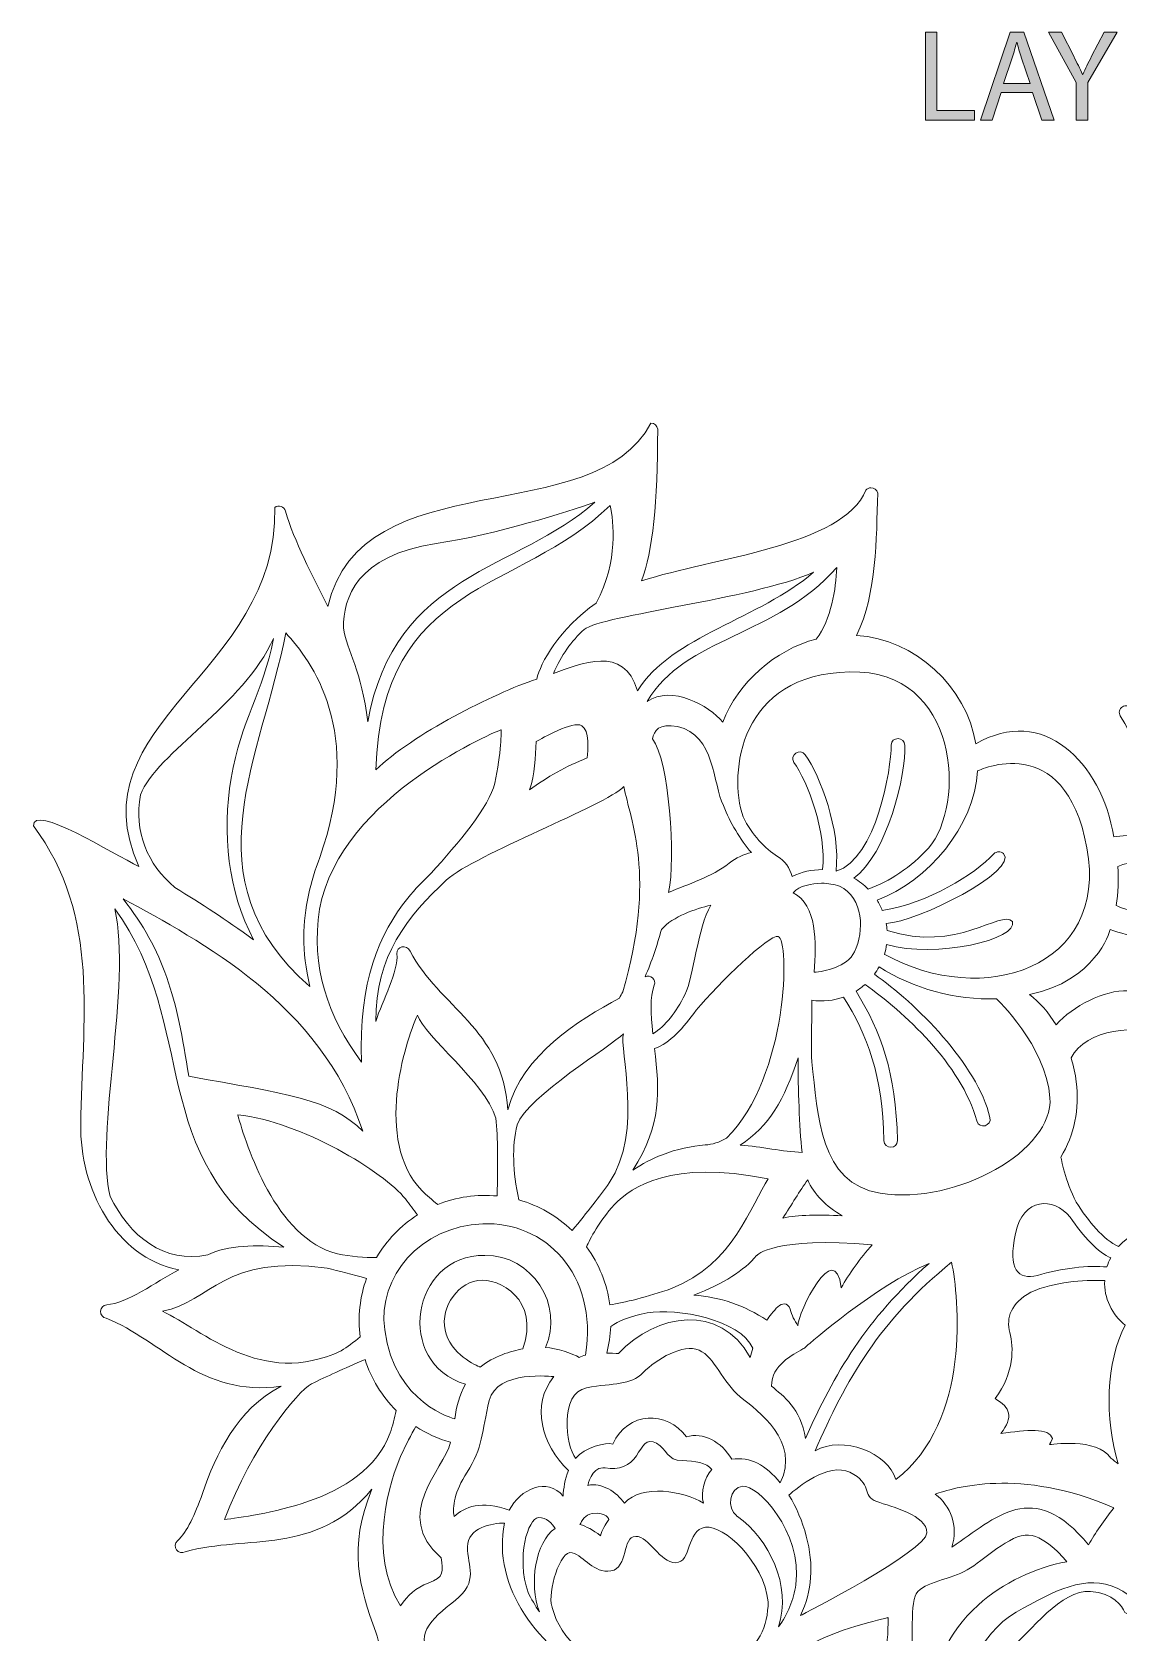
# Model space of a CAD drawing. Header units: inches. Extents: x -7.8 to 80.5, y -132.7 to -44.9.
# Drawn here: x 22.8 to 36.65, y -65.29 to -44.88 of the extents above; entities that cross this region are included whole.
import ezdxf

# ---------------------------------------------------------------- set-up
doc = ezdxf.new("R2010")
doc.units = ezdxf.units.IN
doc.header["$MEASUREMENT"] = 0
doc.layers.add('FloralHeart', color=7, linetype='Continuous')

# ---------------------------------------------------------------- blocks, each defined once
blk = doc.blocks.new('block 2')
at = {"layer": 'FloralHeart'}
h = blk.add_hatch(color=7, dxfattribs=at)
h.dxf.hatch_style = 2
h.paths.add_polyline_path([(34.341, -44.877), (34.196, -44.877), (34.196, -46), (34.821, -46), (34.821, -45.878), (34.341, -45.878)])
h = blk.add_hatch(color=7, dxfattribs=at)
h.dxf.hatch_style = 2
h.paths.add_polyline_path([(35.164, -45.647), (35.563, -45.647), (35.683, -46), (35.838, -46), (35.454, -44.877), (35.279, -44.877), (34.898, -46), (35.048, -46)])
edge = h.paths.add_edge_path()
edge.add_spline(control_points=[(35.304, -45.208), (35.326, -45.14), (35.344, -45.072), (35.361, -45.005), (35.361, -45.005), (35.364, -45.005), (35.364, -45.005), (35.381, -45.07), (35.398, -45.137), (35.423, -45.21), (35.423, -45.21), (35.533, -45.533), (35.533, -45.533), (35.533, -45.533), (35.194, -45.533), (35.194, -45.533), (35.194, -45.533), (35.304, -45.208), (35.304, -45.208)], knot_values=[0, 0, 0, 0, 1, 1, 1, 2, 2, 2, 3, 3, 3, 4, 4, 4, 5, 5, 5, 6, 6, 6, 6], degree=3, periodic=1)
h = blk.add_hatch(color=7, dxfattribs=at)
h.dxf.hatch_style = 2
edge = h.paths.add_edge_path()
edge.add_spline(control_points=[(36.318, -45.187), (36.274, -45.272), (36.236, -45.345), (36.204, -45.418), (36.204, -45.418), (36.201, -45.418), (36.201, -45.418), (36.166, -45.34), (36.133, -45.272), (36.089, -45.187), (36.089, -45.187), (35.931, -44.877), (35.931, -44.877), (35.931, -44.877), (35.766, -44.877), (35.766, -44.877), (35.766, -44.877), (36.121, -45.523), (36.121, -45.523), (36.121, -45.523), (36.121, -46), (36.121, -46), (36.121, -46), (36.268, -46), (36.268, -46), (36.268, -46), (36.268, -45.522), (36.268, -45.522), (36.268, -45.522), (36.644, -44.877), (36.644, -44.877), (36.644, -44.877), (36.479, -44.877), (36.479, -44.877), (36.479, -44.877), (36.318, -45.187), (36.318, -45.187)], knot_values=[0, 0, 0, 0, 1, 1, 1, 2, 2, 2, 3, 3, 3, 4, 4, 4, 5, 5, 5, 6, 6, 6, 7, 7, 7, 8, 8, 8, 9, 9, 9, 10, 10, 10, 11, 11, 11, 12, 12, 12, 12], degree=3, periodic=1)
at = {"layer": 'FloralHeart', "lineweight": 0}
for points in [[(34.341, -44.877), (34.196, -44.877), (34.196, -46), (34.821, -46), (34.821, -45.878), (34.341, -45.878), (34.341, -44.877)], [(35.164, -45.647), (35.563, -45.647), (35.683, -46), (35.838, -46), (35.454, -44.877), (35.279, -44.877), (34.898, -46), (35.048, -46), (35.164, -45.647)]]:
    blk.add_lwpolyline(points, dxfattribs=at)
for points, knots in [([(36.318, -45.187), (36.274, -45.272), (36.236, -45.345), (36.204, -45.418), (36.204, -45.418), (36.201, -45.418), (36.201, -45.418), (36.166, -45.34), (36.133, -45.272), (36.089, -45.187), (36.089, -45.187), (35.931, -44.877), (35.931, -44.877), (35.931, -44.877), (35.766, -44.877), (35.766, -44.877), (35.766, -44.877), (36.121, -45.523), (36.121, -45.523), (36.121, -45.523), (36.121, -46), (36.121, -46), (36.121, -46), (36.268, -46), (36.268, -46), (36.268, -46), (36.268, -45.522), (36.268, -45.522), (36.268, -45.522), (36.644, -44.877), (36.644, -44.877), (36.644, -44.877), (36.479, -44.877), (36.479, -44.877), (36.479, -44.877), (36.318, -45.187), (36.318, -45.187)], [0, 0, 0, 0, 1, 1, 1, 2, 2, 2, 3, 3, 3, 4, 4, 4, 5, 5, 5, 6, 6, 6, 7, 7, 7, 8, 8, 8, 9, 9, 9, 10, 10, 10, 11, 11, 11, 12, 12, 12, 12]), ([(35.304, -45.208), (35.326, -45.14), (35.344, -45.072), (35.361, -45.005), (35.361, -45.005), (35.364, -45.005), (35.364, -45.005), (35.381, -45.07), (35.398, -45.137), (35.423, -45.21), (35.423, -45.21), (35.533, -45.533), (35.533, -45.533), (35.533, -45.533), (35.194, -45.533), (35.194, -45.533), (35.194, -45.533), (35.304, -45.208), (35.304, -45.208)], [0, 0, 0, 0, 1, 1, 1, 2, 2, 2, 3, 3, 3, 4, 4, 4, 5, 5, 5, 6, 6, 6, 6])]:
    blk.add_open_spline(points, degree=3, knots=knots, dxfattribs=at)

msp = doc.modelspace()

# ---------------------------------------------------------------- linework, layer by layer
at = {"layer": 'FloralHeart', "lineweight": 0}
for points, knots in [([(49.813, -57.424), (49.806, -56.348), (49.474, -54.811), (49.02, -53.853), (48.992, -53.788), (48.892, -53.788), (48.864, -53.853), (48.824, -53.943), (48.921, -54.329), (48.915, -54.406), (48.697, -53.427), (47.883, -52.689), (47.022, -52.151), (46.573, -51.876), (46.352, -51.549), (46.325, -51.171), (46.322, -51.067), (46.159, -51.064), (46.152, -51.169), (46.158, -51.369), (46.194, -51.622), (46.237, -51.903), (45.302, -50.537), (43.507, -50.999), (42.138, -50.674), (41.686, -50.527), (41.896, -50.136), (42.035, -49.998), (42.078, -49.955), (42.058, -49.874), (42, -49.857), (41.815, -49.822), (40.782, -50.686), (40.668, -51.089), (40.558, -51.305), (40.576, -51.515), (40.575, -51.714), (40.486, -51.98), (40.374, -52.299), (40.303, -52.713), (40.062, -52.55), (39.499, -52.136), (39.325, -51.708), (39.309, -51.67), (39.269, -51.648), (39.228, -51.656), (39.046, -51.704), (39.245, -52.999), (39.253, -53.196), (37.444, -52.614), (37.678, -51.769), (38.146, -54.026), (37.776, -53.906), (37.014, -53.751), (36.828, -53.509), (36.8, -53.472), (36.749, -53.462), (36.71, -53.487), (36.671, -53.513), (36.659, -53.564), (36.683, -53.604), (36.996, -54.121), (37.111, -54.644), (37.377, -55.101), (37.218, -55.093), (36.769, -55.127), (36.601, -55.147), (36.439, -54.186), (35.698, -53.458), (34.838, -53.961), (34.724, -53.231), (34.061, -52.62), (33.318, -52.577), (33.581, -52.021), (33.568, -51.358), (33.588, -50.76), (33.58, -50.718), (33.54, -50.692), (33.501, -50.692), (33.477, -50.692), (33.453, -50.702), (33.437, -50.723), (33.149, -51.435), (31.47, -51.588), (30.574, -51.88), (30.717, -51.503), (30.782, -50.886), (30.78, -49.945), (30.775, -49.902), (30.739, -49.868), (30.694, -49.868), (29.968, -51.254), (26.999, -50.339), (26.57, -52.207), (26.372, -51.805), (26.142, -51.377), (26.03, -50.989), (26.014, -50.932), (25.94, -50.908), (25.894, -50.944), (25.94, -53.065), (23.33, -53.685), (24.159, -55.524), (23.837, -55.369), (22.795, -54.713), (22.814, -55.006), (23.679, -56.162), (23.434, -57.505), (23.417, -58.815), (23.404, -59.624), (23.853, -60.51), (24.669, -60.671), (24.373, -60.828), (24.007, -61.101), (23.749, -61.117), (23.705, -61.12), (23.671, -61.156), (23.669, -61.2), (23.668, -61.244), (23.699, -61.283), (23.743, -61.289), (24.452, -61.57), (24.948, -62.302), (25.974, -62.156), (25.409, -62.453), (25.14, -63.024), (24.972, -63.524), (24.864, -63.804), (24.786, -64.006), (24.65, -64.13), (24.617, -64.16), (24.612, -64.21), (24.639, -64.245), (24.665, -64.281), (24.714, -64.291), (24.752, -64.269), (25.54, -64.048), (26.418, -64.326), (27.133, -63.472), (26.822, -64.223), (26.976, -64.713), (27.181, -65.295), (27.275, -65.58), (27.343, -65.786), (27.317, -65.968), (27.3, -66.067), (27.45, -66.107), (27.484, -66.011), (27.5, -65.969), (27.527, -65.923), (27.568, -65.872), (28.092, -66.182), (27.944, -66.607), (28.453, -66.847), (28.785, -66.983), (29.097, -67.114), (29.415, -66.95), (29.418, -67.081), (29.459, -67.217), (29.532, -67.303), (29.241, -67.241), (29.063, -67.152), (28.93, -67.053), (28.844, -66.981), (28.732, -67.118), (28.821, -67.188), (28.89, -67.244), (28.965, -67.302), (29.034, -67.351), (29.25, -67.655), (30.005, -69.545), (32.115, -68.771), (32.197, -69.782), (32.935, -70.734), (34.017, -70.764), (33.531, -71.104), (33.526, -71.616), (33.737, -72.298), (33.783, -72.371), (33.865, -72.329), (33.882, -72.297), (34.017, -72.035), (34.604, -71.992), (34.844, -71.773), (34.812, -72.976), (35.017, -73.92), (36.37, -75.143), (36.431, -75.168), (36.512, -75.111), (36.488, -75.05), (36.138, -74.178), (37.558, -72.949), (37.199, -71.806), (37.44, -71.997), (37.996, -72.049), (38.116, -72.3), (38.13, -72.32), (38.153, -72.334), (38.177, -72.336), (38.208, -72.34), (38.241, -72.326), (38.259, -72.3), (38.452, -71.741), (38.427, -71.265), (38.209, -70.975), (38.668, -70.681), (39.11, -70.193), (39.608, -70.003), (40.11, -69.815), (40.643, -69.382), (40.729, -68.863), (41.858, -69.155), (42.85, -68.624), (43.338, -67.624), (43.517, -67.696), (43.7, -67.787), (43.719, -67.885), (43.726, -67.925), (43.763, -67.956), (43.804, -67.956), (44.464, -67.489), (44.739, -66.394), (44.118, -65.898), (44.237, -65.87), (45.479, -65.54), (45.396, -66.446), (45.387, -66.549), (45.497, -66.602), (45.554, -66.516), (45.757, -66.21), (45.635, -65.639), (45.379, -65.228), (46.508, -64.972), (47.266, -63.745), (47.732, -62.635), (48.197, -62.22), (48.297, -61.607), (48.037, -61.113), (49.387, -60.393), (49.839, -58.983), (49.813, -57.424)], [0, 0, 0, 0, 1, 1, 1, 2, 2, 2, 3, 3, 3, 4, 4, 4, 5, 5, 5, 6, 6, 6, 7, 7, 7, 8, 8, 8, 9, 9, 9, 10, 10, 10, 11, 11, 11, 12, 12, 12, 13, 13, 13, 14, 14, 14, 15, 15, 15, 16, 16, 16, 17, 17, 17, 18, 18, 18, 19, 19, 19, 20, 20, 20, 21, 21, 21, 22, 22, 22, 23, 23, 23, 24, 24, 24, 25, 25, 25, 26, 26, 26, 27, 27, 27, 28, 28, 28, 29, 29, 29, 30, 30, 30, 31, 31, 31, 32, 32, 32, 33, 33, 33, 34, 34, 34, 35, 35, 35, 36, 36, 36, 37, 37, 37, 38, 38, 38, 39, 39, 39, 40, 40, 40, 41, 41, 41, 42, 42, 42, 43, 43, 43, 44, 44, 44, 45, 45, 45, 46, 46, 46, 47, 47, 47, 48, 48, 48, 49, 49, 49, 50, 50, 50, 51, 51, 51, 52, 52, 52, 53, 53, 53, 54, 54, 54, 55, 55, 55, 56, 56, 56, 57, 57, 57, 58, 58, 58, 59, 59, 59, 60, 60, 60, 61, 61, 61, 62, 62, 62, 63, 63, 63, 64, 64, 64, 65, 65, 65, 66, 66, 66, 67, 67, 67, 68, 68, 68, 69, 69, 69, 70, 70, 70, 71, 71, 71, 72, 72, 72, 73, 73, 73, 74, 74, 74, 75, 75, 75, 76, 76, 76, 77, 77, 77, 78, 78, 78, 79, 79, 79, 80, 80, 80, 80]), ([(27.953, -51.404), (28.745, -51.284), (29.619, -51), (29.977, -50.877), (28.999, -51.75), (27.423, -51.769), (27.079, -53.677), (27.005, -53.025), (26.814, -52.78), (26.77, -52.479), (26.77, -52.104), (26.927, -51.559), (27.953, -51.404)], [0, 0, 0, 0, 1, 1, 1, 2, 2, 2, 3, 3, 3, 4, 4, 4, 4]), ([(29.996, -52.164), (29.526, -52.488), (29.281, -52.931), (29.236, -53.133), (28.682, -53.318), (27.651, -53.837), (27.184, -54.293), (27.261, -51.859), (29.001, -52.058), (30.172, -50.919), (30.218, -51.124), (30.281, -51.618), (29.996, -52.164)], [0, 0, 0, 0, 1, 1, 1, 2, 2, 2, 3, 3, 3, 4, 4, 4, 4]), ([(32.768, -51.771), (32.085, -52.364), (30.958, -52.582), (30.521, -53.283), (30.355, -52.687), (29.796, -52.941), (29.45, -53.061), (29.549, -52.831), (29.681, -52.648), (29.84, -52.5), (30.087, -52.313), (31.965, -52.12), (32.768, -51.771)], [0, 0, 0, 0, 1, 1, 1, 2, 2, 2, 3, 3, 3, 4, 4, 4, 4]), ([(33.065, -51.71), (33.053, -51.985), (32.999, -52.369), (32.804, -52.622), (32.278, -52.76), (31.804, -53.179), (31.612, -53.681), (31.432, -53.474), (30.964, -53.204), (30.644, -53.42), (31.133, -52.59), (32.287, -52.597), (33.065, -51.71)], [0, 0, 0, 0, 1, 1, 1, 2, 2, 2, 3, 3, 3, 4, 4, 4, 4]), ([(24.18, -54.612), (24.384, -54.071), (25.5, -53.465), (25.876, -52.615), (25.749, -53.31), (25.461, -53.652), (25.337, -54.398), (25.22, -55.099), (25.295, -55.84), (25.624, -56.46), (25.251, -56.189), (24.974, -56.011), (24.616, -55.792), (24.267, -55.496), (24.094, -55.079), (24.18, -54.612)], [0, 0, 0, 0, 1, 1, 1, 2, 2, 2, 3, 3, 3, 4, 4, 4, 5, 5, 5, 5]), ([(26.033, -52.545), (26.363, -52.898), (27.04, -53.801), (26.467, -55.411), (26.354, -55.717), (26.264, -56.043), (26.264, -56.427), (26.264, -56.62), (26.287, -56.827), (26.341, -57.055), (24.765, -55.688), (25.735, -54.118), (26.033, -52.545)], [0, 0, 0, 0, 1, 1, 1, 2, 2, 2, 3, 3, 3, 4, 4, 4, 4]), ([(34.236, -55.289), (34.015, -55.531), (33.738, -55.717), (33.465, -55.812), (33.411, -55.758), (33.35, -55.711), (33.284, -55.673), (33.704, -55.375), (33.957, -54.333), (33.933, -53.979), (33.936, -53.867), (33.759, -53.864), (33.759, -53.977), (33.762, -54.27), (33.575, -55.426), (33.056, -55.585), (33.117, -55.054), (32.853, -54.371), (32.663, -54.099), (32.601, -54.005), (32.455, -54.104), (32.519, -54.196), (32.69, -54.44), (32.938, -55.082), (32.884, -55.565), (32.748, -55.563), (32.615, -55.594), (32.496, -55.654), (32.467, -55.542), (32.403, -55.452), (32.308, -55.396), (32.147, -55.302), (31.987, -55.117), (31.869, -54.892), (31.681, -54.322), (31.822, -53.073), (33.23, -53.041), (34.635, -53.009), (34.714, -54.741), (34.236, -55.289)], [0, 0, 0, 0, 1, 1, 1, 2, 2, 2, 3, 3, 3, 4, 4, 4, 5, 5, 5, 6, 6, 6, 7, 7, 7, 8, 8, 8, 9, 9, 9, 10, 10, 10, 11, 11, 11, 12, 12, 12, 13, 13, 13, 13]), ([(29.144, -54.548), (29.22, -54.347), (29.214, -54.129), (29.228, -53.931), (29.303, -53.888), (29.7, -53.663), (29.811, -53.728), (29.911, -53.787), (29.891, -54.046), (29.881, -54.139), (29.617, -54.24), (29.365, -54.386), (29.144, -54.548)], [0, 0, 0, 0, 1, 1, 1, 2, 2, 2, 3, 3, 3, 4, 4, 4, 4]), ([(30.715, -53.897), (30.729, -53.796), (30.795, -53.689), (31.032, -53.74), (31.517, -53.844), (31.479, -54.474), (31.62, -54.747), (31.662, -54.858), (31.715, -54.966), (31.776, -55.067), (31.836, -55.168), (31.904, -55.263), (31.976, -55.346), (31.88, -55.366), (31.782, -55.412), (31.691, -55.484), (31.468, -55.656), (31.168, -55.749), (30.92, -55.855), (31.012, -55.422), (30.925, -54.161), (30.715, -53.897)], [0, 0, 0, 0, 1, 1, 1, 2, 2, 2, 3, 3, 3, 4, 4, 4, 5, 5, 5, 6, 6, 6, 7, 7, 7, 7]), ([(27.002, -58.022), (26.561, -57.428), (26.356, -56.803), (26.464, -56.07), (26.737, -54.597), (28.783, -53.779), (28.783, -53.779), (28.783, -53.779), (28.787, -54.079), (28.7, -54.463), (28.634, -54.753), (28.231, -55.236), (27.889, -55.611), (27.786, -55.707), (27.686, -55.812), (27.591, -55.929), (27.591, -55.929), (27.591, -55.929), (27.591, -55.929), (27.231, -56.374), (26.958, -56.998), (27.002, -58.022)], [0, 0, 0, 0, 1, 1, 1, 2, 2, 2, 3, 3, 3, 4, 4, 4, 5, 5, 5, 6, 6, 6, 7, 7, 7, 7]), ([(34.86, -54.305), (34.86, -54.305), (34.86, -54.306), (34.86, -54.306), (34.86, -54.306), (35.974, -53.757), (36.257, -55.288), (36.539, -56.819), (34.932, -57.34), (33.678, -56.648), (33.677, -56.647), (33.675, -56.646), (33.673, -56.645), (33.686, -56.604), (33.695, -56.562), (33.701, -56.519), (34.32, -56.707), (35.397, -56.451), (35.306, -56.227), (35.16, -56.069), (34.601, -56.634), (33.707, -56.34), (33.705, -56.31), (33.701, -56.281), (33.696, -56.252), (34.101, -56.231), (35.386, -55.581), (35.193, -55.36), (35.158, -55.328), (35.104, -55.329), (35.071, -55.364), (34.822, -55.626), (34.228, -55.997), (33.646, -56.085), (33.628, -56.039), (33.605, -55.996), (33.579, -55.955), (34.233, -55.712), (34.825, -55.009), (34.86, -54.305)], [0, 0, 0, 0, 1, 1, 1, 2, 2, 2, 3, 3, 3, 4, 4, 4, 5, 5, 5, 6, 6, 6, 7, 7, 7, 8, 8, 8, 9, 9, 9, 10, 10, 10, 11, 11, 11, 12, 12, 12, 13, 13, 13, 13]), ([(28.087, -55.695), (28.449, -55.371), (30.111, -54.745), (30.35, -54.506), (30.425, -54.932), (30.77, -55.636), (30.334, -57.123), (30.32, -57.15), (30.307, -57.177), (30.292, -57.204), (29.765, -57.49), (29.065, -57.914), (28.866, -58.63), (28.808, -57.596), (27.984, -57.312), (27.622, -56.606), (27.574, -56.514), (27.444, -56.539), (27.453, -56.641), (27.472, -56.856), (27.27, -57.236), (27.181, -57.501), (27.179, -56.667), (27.583, -56.164), (28.087, -55.695)], [0, 0, 0, 0, 1, 1, 1, 2, 2, 2, 3, 3, 3, 4, 4, 4, 5, 5, 5, 6, 6, 6, 7, 7, 7, 8, 8, 8, 8]), ([(36.651, -55.525), (36.977, -55.38), (37.619, -55.474), (37.784, -55.502), (37.691, -55.534), (37.605, -55.553), (37.535, -55.543), (37.454, -55.525), (37.398, -55.633), (37.458, -55.689), (37.628, -55.854), (37.705, -56.022), (37.852, -56.171), (37.081, -56.204), (36.726, -56.068), (36.631, -56.022), (36.655, -55.865), (36.662, -55.693), (36.651, -55.525)], [0, 0, 0, 0, 1, 1, 1, 2, 2, 2, 3, 3, 3, 4, 4, 4, 5, 5, 5, 6, 6, 6, 6]), ([(27.016, -58.903), (26.621, -58.492), (26.022, -58.422), (24.795, -58.202), (24.642, -57.193), (24.483, -56.603), (23.957, -55.938), (24.943, -56.471), (26.493, -57.287), (27.016, -58.903)], [0, 0, 0, 0, 1, 1, 1, 2, 2, 2, 3, 3, 3, 3]), ([(33.292, -56.613), (33.197, -56.812), (32.907, -56.862), (32.777, -56.874), (32.807, -56.489), (32.812, -56.023), (32.51, -55.86), (32.585, -55.766), (32.75, -55.745), (32.872, -55.738), (32.955, -55.74), (33.031, -55.752), (33.098, -55.774), (33.412, -55.929), (33.417, -56.352), (33.292, -56.613)], [0, 0, 0, 0, 1, 1, 1, 2, 2, 2, 3, 3, 3, 4, 4, 4, 5, 5, 5, 5]), ([(23.793, -59.734), (23.595, -58.962), (24.069, -57.025), (23.853, -56.065), (24.933, -57.545), (24.234, -59.242), (26.01, -60.383), (25.657, -60.348), (25.297, -60.358), (25.038, -60.479), (24.483, -60.6), (24.037, -60.239), (23.793, -59.734)], [0, 0, 0, 0, 1, 1, 1, 2, 2, 2, 3, 3, 3, 4, 4, 4, 4]), ([(30.827, -56.328), (30.976, -56.16), (31.267, -56.064), (31.458, -56.019), (31.287, -56.304), (31.245, -56.919), (31.128, -57.162), (31.013, -57.381), (30.882, -57.563), (30.72, -57.658), (30.693, -57.395), (30.678, -57.2), (30.737, -57.04), (30.766, -56.97), (30.685, -56.898), (30.619, -56.932), (30.704, -56.736), (30.773, -56.534), (30.827, -56.328)], [0, 0, 0, 0, 1, 1, 1, 2, 2, 2, 3, 3, 3, 4, 4, 4, 5, 5, 5, 6, 6, 6, 6]), ([(37.418, -56.485), (37.473, -56.565), (37.554, -56.676), (37.661, -56.796), (37.423, -56.833), (36.999, -56.923), (36.782, -57.112), (36.475, -57.096), (36.08, -57.308), (35.864, -57.544), (35.772, -57.395), (35.648, -57.251), (35.526, -57.16), (36.369, -56.98), (36.542, -56.369), (36.556, -56.329), (36.795, -56.412), (37.185, -56.521), (37.418, -56.485)], [0, 0, 0, 0, 1, 1, 1, 2, 2, 2, 3, 3, 3, 4, 4, 4, 5, 5, 5, 6, 6, 6, 6]), ([(30.741, -57.849), (30.938, -57.774), (31.108, -57.586), (31.27, -57.36), (31.57, -57.009), (32.198, -56.389), (32.318, -56.418), (32.465, -56.452), (32.453, -58.198), (31.659, -58.992), (31.569, -59.043), (31.478, -59.073), (31.386, -59.078), (31.209, -59.093), (31.026, -59.13), (30.84, -59.203), (30.707, -59.254), (30.582, -59.32), (30.464, -59.4), (30.833, -58.816), (30.803, -58.388), (30.741, -57.849)], [0, 0, 0, 0, 1, 1, 1, 2, 2, 2, 3, 3, 3, 4, 4, 4, 5, 5, 5, 6, 6, 6, 7, 7, 7, 7]), ([(35.02, -58.726), (34.862, -58.054), (34.069, -57.262), (33.545, -56.9), (33.567, -56.87), (33.587, -56.839), (33.605, -56.807), (34.045, -57.083), (34.58, -57.232), (35.103, -57.214), (35.103, -57.214), (35.103, -57.214), (35.103, -57.214), (35.103, -57.214), (35.737, -57.81), (35.786, -58.475), (35.836, -59.14), (34.606, -59.848), (33.621, -59.693), (32.838, -59.57), (32.832, -58.696), (32.745, -58.017), (32.742, -57.681), (32.746, -57.382), (32.749, -57.231), (32.883, -57.251), (33.028, -57.237), (33.152, -57.191), (33.459, -57.68), (33.649, -58.189), (33.667, -59.02), (33.669, -59.134), (33.843, -59.135), (33.84, -59.02), (33.82, -58.145), (33.63, -57.64), (33.311, -57.115), (33.352, -57.09), (33.391, -57.061), (33.427, -57.029), (33.914, -57.378), (34.653, -58.046), (34.853, -58.772), (34.883, -58.883), (35.046, -58.837), (35.02, -58.726)], [0, 0, 0, 0, 1, 1, 1, 2, 2, 2, 3, 3, 3, 4, 4, 4, 5, 5, 5, 6, 6, 6, 7, 7, 7, 8, 8, 8, 9, 9, 9, 10, 10, 10, 11, 11, 11, 12, 12, 12, 13, 13, 13, 14, 14, 14, 15, 15, 15, 15]), ([(28.731, -59.729), (28.474, -59.704), (28.208, -59.742), (27.973, -59.838), (27.899, -59.779), (27.83, -59.719), (27.768, -59.659), (27.159, -59.014), (27.554, -57.772), (27.715, -57.422), (27.803, -57.699), (28.572, -58.265), (28.715, -58.735), (28.741, -58.994), (28.74, -59.309), (28.731, -59.729)], [0, 0, 0, 0, 1, 1, 1, 2, 2, 2, 3, 3, 3, 4, 4, 4, 5, 5, 5, 5]), ([(36.121, -58.272), (36.109, -58.17), (36.086, -58.067), (36.055, -57.967), (36.055, -57.967), (36.055, -57.967), (36.055, -57.967), (36.234, -57.6), (36.927, -57.519), (37.245, -57.71), (37.562, -57.9), (37.92, -57.91), (38.256, -57.991), (38.592, -58.073), (38.735, -59.001), (38.566, -59.51), (38.398, -59.924), (38.089, -60.272), (37.729, -60.437), (37.503, -60.089), (36.928, -60.054), (36.662, -60.374), (36.468, -60.289), (36.275, -60.049), (36.121, -59.807), (35.98, -59.547), (35.925, -59.234), (35.925, -59.234), (35.925, -59.234), (35.925, -59.234), (35.925, -59.234), (36.099, -58.95), (36.164, -58.618), (36.121, -58.272)], [0, 0, 0, 0, 1, 1, 1, 2, 2, 2, 3, 3, 3, 4, 4, 4, 5, 5, 5, 6, 6, 6, 7, 7, 7, 8, 8, 8, 9, 9, 9, 10, 10, 10, 11, 11, 11, 11]), ([(30.161, -59.561), (30.038, -59.735), (29.883, -59.933), (29.688, -60.169), (29.495, -59.983), (29.263, -59.851), (29.01, -59.78), (28.926, -59.413), (28.921, -59.099), (28.986, -58.823), (29.125, -58.451), (30.189, -57.814), (30.345, -57.658), (30.28, -57.85), (30.608, -58.9), (30.161, -59.561)], [0, 0, 0, 0, 1, 1, 1, 2, 2, 2, 3, 3, 3, 4, 4, 4, 5, 5, 5, 5]), ([(32.571, -57.967), (32.573, -58.368), (32.585, -58.832), (32.622, -59.175), (32.376, -59.161), (32.101, -59.1), (31.833, -59.08), (32.204, -58.836), (32.396, -58.505), (32.571, -57.967)], [0, 0, 0, 0, 1, 1, 1, 2, 2, 2, 3, 3, 3, 3]), ([(27.561, -59.767), (27.61, -59.831), (27.661, -59.899), (27.715, -59.971), (27.504, -60.105), (27.317, -60.298), (27.191, -60.513), (27.036, -60.516), (26.867, -60.504), (26.694, -60.467), (25.903, -60.271), (25.53, -59.08), (25.421, -58.692), (26.235, -58.781), (27.287, -59.422), (27.561, -59.767)], [0, 0, 0, 0, 1, 1, 1, 2, 2, 2, 3, 3, 3, 4, 4, 4, 5, 5, 5, 5]), ([(30.227, -59.838), (30.455, -59.61), (30.943, -59.264), (32.191, -59.51), (31.974, -59.833), (31.751, -60.603), (30.956, -60.91), (30.651, -61.015), (30.35, -61.092), (30.168, -61.117), (30.134, -60.848), (30.032, -60.596), (29.872, -60.379), (29.92, -60.272), (30.032, -60.054), (30.227, -59.838)], [0, 0, 0, 0, 1, 1, 1, 2, 2, 2, 3, 3, 3, 4, 4, 4, 5, 5, 5, 5]), ([(32.379, -60.01), (32.483, -59.849), (32.596, -59.657), (32.695, -59.525), (32.773, -59.704), (32.925, -59.862), (33.136, -59.981), (32.83, -59.969), (32.573, -59.969), (32.379, -60.01)], [0, 0, 0, 0, 1, 1, 1, 2, 2, 2, 3, 3, 3, 3]), ([(36.042, -59.999), (36.209, -60.239), (36.406, -60.46), (36.561, -60.518), (36.542, -60.555), (36.526, -60.594), (36.513, -60.635), (36.285, -60.61), (35.929, -60.651), (35.627, -60.743), (35.627, -60.743), (35.627, -60.743), (35.627, -60.743), (35.374, -60.799), (35.247, -60.673), (35.345, -60.208), (35.442, -59.743), (35.833, -59.739), (36.042, -59.999)], [0, 0, 0, 0, 1, 1, 1, 2, 2, 2, 3, 3, 3, 4, 4, 4, 5, 5, 5, 6, 6, 6, 6]), ([(28.548, -60.084), (29.335, -60.052), (30.021, -60.714), (29.86, -61.76), (29.831, -61.768), (29.804, -61.777), (29.776, -61.789), (29.703, -61.742), (29.488, -61.668), (29.347, -61.663), (29.593, -61.126), (29.169, -60.474), (28.576, -60.487), (27.628, -60.478), (27.422, -61.861), (28.327, -62.131), (28.246, -62.272), (28.214, -62.422), (28.19, -62.572), (28.19, -62.572), (27.424, -62.388), (27.296, -61.436), (27.205, -60.759), (27.75, -60.117), (28.548, -60.084)], [0, 0, 0, 0, 1, 1, 1, 2, 2, 2, 3, 3, 3, 4, 4, 4, 5, 5, 5, 6, 6, 6, 7, 7, 7, 8, 8, 8, 8]), ([(33.519, -60.353), (33.363, -60.515), (33.22, -60.732), (33.122, -60.899), (33.042, -60.244), (32.567, -61.223), (32.569, -61.386), (32.528, -61.323), (32.487, -61.247), (32.472, -61.175), (32.39, -60.988), (32.235, -61.23), (32.173, -61.315), (31.894, -61.127), (31.566, -61.015), (31.243, -60.994), (31.618, -60.847), (31.886, -60.678), (32.042, -60.489), (32.042, -60.489), (32.261, -60.242), (33.519, -60.353)], [0, 0, 0, 0, 1, 1, 1, 2, 2, 2, 3, 3, 3, 4, 4, 4, 5, 5, 5, 6, 6, 6, 7, 7, 7, 7]), ([(24.46, -61.2), (25.081, -61.075), (25.243, -60.467), (26.561, -60.651), (26.711, -60.687), (26.878, -60.73), (27.065, -60.78), (26.98, -61.013), (26.95, -61.277), (26.983, -61.528), (26.901, -61.595), (26.82, -61.654), (26.74, -61.705), (25.726, -62.183), (24.973, -61.436), (24.46, -61.2)], [0, 0, 0, 0, 1, 1, 1, 2, 2, 2, 3, 3, 3, 4, 4, 4, 5, 5, 5, 5]), ([(32.232, -62.154), (32.231, -61.883), (32.507, -61.757), (32.632, -61.68), (32.651, -61.677), (32.668, -61.664), (32.685, -61.639), (32.685, -61.639), (33.573, -60.862), (34.243, -60.59), (33.439, -61.298), (33.034, -61.997), (32.665, -62.825), (32.606, -62.433), (32.385, -62.286), (32.232, -62.154)], [0, 0, 0, 0, 1, 1, 1, 2, 2, 2, 3, 3, 3, 4, 4, 4, 5, 5, 5, 5]), ([(33.819, -63.347), (33.72, -63.003), (33.141, -62.778), (32.789, -62.982), (33.174, -62.087), (33.623, -61.301), (34.531, -60.575), (34.622, -61.017), (34.789, -62.599), (33.819, -63.347)], [0, 0, 0, 0, 1, 1, 1, 2, 2, 2, 3, 3, 3, 3]), ([(28.081, -61.493), (27.983, -61.2), (28.195, -60.852), (28.483, -60.809), (28.77, -60.766), (29.272, -61.053), (29.061, -61.678), (28.984, -61.692), (28.891, -61.717), (28.795, -61.754), (28.7, -61.792), (28.602, -61.844), (28.516, -61.912), (28.516, -61.912), (28.516, -61.912), (28.516, -61.912), (28.516, -61.912), (28.179, -61.786), (28.081, -61.493)], [0, 0, 0, 0, 1, 1, 1, 2, 2, 2, 3, 3, 3, 4, 4, 4, 5, 5, 5, 6, 6, 6, 6]), ([(36.658, -63.146), (36.629, -63.124), (36.595, -63.099), (36.561, -63.075), (36.393, -62.806), (35.779, -62.902), (35.779, -62.902), (35.779, -62.902), (35.779, -62.902), (35.817, -62.825), (35.782, -62.684), (35.486, -62.714), (35.16, -62.759), (35.323, -62.55), (35.282, -62.429), (35.087, -62.315), (35.332, -61.982), (35.323, -61.664), (35.274, -61.472), (35.225, -61.281), (35.286, -61.1), (35.54, -60.957), (35.852, -60.822), (36.2, -60.798), (36.484, -60.807), (36.473, -61.033), (36.578, -61.245), (36.745, -61.376), (36.5, -61.843), (36.481, -62.573), (36.658, -63.146)], [0, 0, 0, 0, 1, 1, 1, 2, 2, 2, 3, 3, 3, 4, 4, 4, 5, 5, 5, 6, 6, 6, 7, 7, 7, 8, 8, 8, 9, 9, 9, 10, 10, 10, 10]), ([(30.181, -61.393), (30.273, -61.325), (30.441, -61.262), (30.645, -61.221), (31.029, -61.154), (31.835, -61.311), (31.995, -61.67), (31.981, -61.711), (31.969, -61.751), (31.96, -61.788), (31.572, -61.095), (30.769, -61.223), (30.279, -61.737), (30.262, -61.74), (30.149, -61.734), (30.13, -61.734), (30.159, -61.623), (30.176, -61.509), (30.181, -61.393)], [0, 0, 0, 0, 1, 1, 1, 2, 2, 2, 3, 3, 3, 4, 4, 4, 5, 5, 5, 6, 6, 6, 6]), ([(31.146, -62.802), (30.9, -62.463), (30.4, -62.475), (30.206, -62.895), (30.129, -62.863), (29.84, -62.941), (29.733, -63.078), (29.733, -63.077), (29.732, -63.076), (29.731, -63.075), (29.608, -62.922), (29.519, -62.242), (29.872, -62.177), (30.225, -62.112), (30.427, -62.149), (30.595, -61.981), (30.764, -61.812), (31.105, -61.607), (31.308, -61.697), (31.512, -61.786), (31.601, -62.104), (31.833, -62.291), (32.066, -62.478), (32.6, -62.853), (32.345, -63.39), (32.154, -63.159), (31.966, -63.055), (31.725, -63.089), (31.593, -62.864), (31.362, -62.737), (31.146, -62.802)], [0, 0, 0, 0, 1, 1, 1, 2, 2, 2, 3, 3, 3, 4, 4, 4, 5, 5, 5, 6, 6, 6, 7, 7, 7, 8, 8, 8, 9, 9, 9, 10, 10, 10, 10]), ([(25.25, -63.859), (25.6, -62.935), (26.18, -62.223), (26.364, -62.126), (26.551, -62.032), (26.775, -61.933), (27.046, -61.816), (27.123, -62.059), (27.261, -62.285), (27.443, -62.466), (27.422, -62.566), (27.396, -62.661), (27.366, -62.749), (27.039, -63.666), (25.624, -63.798), (25.25, -63.859)], [0, 0, 0, 0, 1, 1, 1, 2, 2, 2, 3, 3, 3, 4, 4, 4, 5, 5, 5, 5]), ([(28.347, -63.255), (28.548, -62.948), (28.537, -62.736), (28.629, -62.34), (28.722, -61.944), (29.453, -62.034), (29.453, -62.034), (29.453, -62.034), (29.454, -62.034), (29.454, -62.034), (29.159, -62.395), (29.299, -62.902), (29.641, -63.233), (29.595, -63.343), (29.578, -63.464), (29.573, -63.559), (29.376, -63.313), (29.02, -63.467), (28.886, -63.739), (28.534, -63.608), (28.313, -63.696), (28.182, -63.818), (28.16, -63.7), (28.185, -63.501), (28.347, -63.255)], [0, 0, 0, 0, 1, 1, 1, 2, 2, 2, 3, 3, 3, 4, 4, 4, 5, 5, 5, 6, 6, 6, 7, 7, 7, 8, 8, 8, 8]), ([(27.5, -64.96), (27.061, -64.288), (27.371, -63.339), (27.507, -63.033), (27.57, -62.899), (27.635, -62.776), (27.694, -62.67), (27.83, -62.759), (27.98, -62.828), (28.136, -62.872), (28.052, -63.224), (27.383, -63.785), (28.015, -64.347), (28.039, -64.511), (28.067, -64.595), (27.849, -64.67), (27.702, -64.722), (27.582, -64.828), (27.5, -64.96)], [0, 0, 0, 0, 1, 1, 1, 2, 2, 2, 3, 3, 3, 4, 4, 4, 5, 5, 5, 6, 6, 6, 6]), ([(31.363, -63.647), (31.11, -63.496), (30.582, -63.399), (30.355, -63.648), (30.256, -63.506), (30.065, -63.383), (29.889, -63.422), (29.889, -63.422), (29.935, -63.196), (30.08, -63.196), (30.09, -63.196), (30.1, -63.197), (30.111, -63.199), (30.281, -63.236), (30.433, -63.163), (30.509, -63.044), (30.585, -62.924), (30.636, -62.812), (30.766, -62.885), (30.897, -62.957), (30.9, -63.105), (31.092, -63.105), (31.26, -63.105), (31.403, -63.137), (31.472, -63.217), (31.371, -63.328), (31.329, -63.505), (31.363, -63.647)], [0, 0, 0, 0, 1, 1, 1, 2, 2, 2, 3, 3, 3, 4, 4, 4, 5, 5, 5, 6, 6, 6, 7, 7, 7, 8, 8, 8, 9, 9, 9, 9]), ([(32.676, -64.069), (32.627, -63.882), (32.55, -63.701), (32.455, -63.547), (32.455, -63.547), (32.455, -63.547), (32.455, -63.547), (32.558, -63.451), (32.956, -63.124), (33.233, -63.255), (33.526, -63.393), (33.379, -63.558), (33.575, -63.628), (33.77, -63.697), (34.215, -63.8), (34.215, -64.028), (34.215, -64.255), (32.616, -65.077), (32.604, -65.083), (32.749, -64.768), (32.775, -64.443), (32.676, -64.069)], [0, 0, 0, 0, 1, 1, 1, 2, 2, 2, 3, 3, 3, 4, 4, 4, 5, 5, 5, 6, 6, 6, 7, 7, 7, 7]), ([(34.322, -63.535), (34.535, -63.455), (35.413, -63.186), (36.6, -63.709), (36.483, -63.861), (36.361, -64.035), (36.278, -64.18), (35.569, -63.319), (35.095, -63.835), (34.535, -64.208), (34.616, -63.934), (34.52, -63.682), (34.322, -63.535)], [0, 0, 0, 0, 1, 1, 1, 2, 2, 2, 3, 3, 3, 4, 4, 4, 4]), ([(31.798, -63.818), (31.798, -63.818), (31.797, -63.817), (31.796, -63.817), (31.792, -63.814), (31.788, -63.811), (31.784, -63.808), (31.663, -63.714), (31.687, -63.452), (31.865, -63.431), (32.049, -63.409), (32.631, -64.01), (32.544, -64.689), (32.515, -64.881), (32.443, -65.064), (32.322, -65.227), (32.49, -64.697), (32.202, -64.107), (31.798, -63.818)], [0, 0, 0, 0, 1, 1, 1, 2, 2, 2, 3, 3, 3, 4, 4, 4, 5, 5, 5, 6, 6, 6, 6]), ([(29.271, -65.036), (29.216, -64.954), (29.167, -64.871), (29.125, -64.787), (28.974, -64.338), (29.121, -63.843), (29.261, -63.833), (29.359, -63.826), (29.434, -63.913), (29.472, -63.97), (29.216, -64.151), (29.136, -64.672), (29.271, -65.036)], [0, 0, 0, 0, 1, 1, 1, 2, 2, 2, 3, 3, 3, 4, 4, 4, 4]), ([(30.157, -63.859), (30.11, -63.918), (30.071, -63.993), (30.049, -64.064), (29.955, -63.99), (29.868, -63.944), (29.788, -63.922), (29.809, -63.872), (29.855, -63.794), (29.945, -63.782), (30.137, -63.757), (30.157, -63.859), (30.157, -63.859), (30.157, -63.859), (30.157, -63.859), (30.157, -63.859)], [0, 0, 0, 0, 1, 1, 1, 2, 2, 2, 3, 3, 3, 4, 4, 4, 5, 5, 5, 5]), ([(29.498, -66.33), (29.275, -66.715), (28.7, -66.563), (28.477, -66.368), (28.255, -66.172), (28.276, -65.939), (27.951, -65.646), (27.625, -65.353), (27.886, -65.136), (28.195, -64.891), (28.504, -64.647), (28.352, -64.452), (28.352, -64.207), (28.352, -63.963), (28.667, -63.902), (28.825, -63.902), (28.657, -64.713), (29.274, -65.533), (30.012, -65.864), (30.007, -65.868), (30.002, -65.871), (29.998, -65.875), (29.876, -65.93), (29.653, -66.062), (29.498, -66.33)], [0, 0, 0, 0, 1, 1, 1, 2, 2, 2, 3, 3, 3, 4, 4, 4, 5, 5, 5, 6, 6, 6, 7, 7, 7, 8, 8, 8, 8]), ([(29.688, -64.281), (29.847, -64.325), (29.959, -64.549), (30.184, -64.513), (30.408, -64.477), (30.321, -64.072), (30.499, -64.072), (30.676, -64.072), (30.803, -64.408), (31.009, -64.408), (31.215, -64.408), (31.142, -63.994), (31.389, -63.956), (31.617, -63.921), (32.14, -64.4), (32.189, -64.907), (32.19, -65.211), (32.06, -65.503), (31.757, -65.673), (31.034, -66.119), (29.632, -65.829), (29.435, -64.978), (29.433, -64.973), (29.431, -64.968), (29.43, -64.963), (29.373, -64.795), (29.529, -64.238), (29.688, -64.281)], [0, 0, 0, 0, 1, 1, 1, 2, 2, 2, 3, 3, 3, 4, 4, 4, 5, 5, 5, 6, 6, 6, 7, 7, 7, 8, 8, 8, 9, 9, 9, 9]), ([(33.982, -65.988), (34.074, -65.488), (33.982, -64.956), (34.08, -64.804), (34.177, -64.652), (34.53, -64.62), (34.731, -64.5), (34.932, -64.381), (35.279, -64.039), (35.513, -64.055), (35.746, -64.072), (36.001, -64.396), (36.001, -64.396), (35.603, -64.467), (35.187, -64.664), (34.87, -64.948), (34.472, -65.304), (34.231, -65.796), (34.38, -66.343), (34.434, -66.571), (34.495, -66.86), (34.536, -67.078), (34.172, -66.829), (33.892, -66.476), (33.982, -65.988)], [0, 0, 0, 0, 1, 1, 1, 2, 2, 2, 3, 3, 3, 4, 4, 4, 5, 5, 5, 6, 6, 6, 7, 7, 7, 8, 8, 8, 8]), ([(36.892, -65.909), (37.113, -65.632), (37.189, -65.239), (36.742, -65.044), (36.706, -64.959), (36.599, -64.795), (36.302, -64.776), (35.93, -64.748), (35.545, -65.279), (35.249, -65.54), (35.075, -65.686), (34.823, -65.848), (34.632, -66.012), (34.632, -66.012), (34.632, -66.012), (34.632, -66.012), (34.632, -66.012), (34.875, -65.313), (35.355, -65.04), (35.836, -64.766), (36.251, -64.547), (36.642, -64.734), (37.033, -64.921), (37.306, -65.438), (36.892, -65.909)], [0, 0, 0, 0, 1, 1, 1, 2, 2, 2, 3, 3, 3, 4, 4, 4, 5, 5, 5, 6, 6, 6, 7, 7, 7, 8, 8, 8, 8]), ([(32.709, -65.483), (32.878, -65.314), (33.594, -65.139), (33.706, -65.112), (33.715, -65.11), (33.72, -65.109), (33.72, -65.109), (33.727, -65.493), (33.644, -65.847), (33.604, -66.257), (33.579, -66.479), (33.78, -67.1), (34.066, -67.494), (33.672, -67.185), (33.298, -67.331), (32.809, -67.253), (32.321, -67.175), (32.526, -65.666), (32.709, -65.483)], [0, 0, 0, 0, 1, 1, 1, 2, 2, 2, 3, 3, 3, 4, 4, 4, 5, 5, 5, 6, 6, 6, 6])]:
    msp.add_open_spline(points, degree=3, knots=knots, dxfattribs=at)

# ---------------------------------------------------------------- block references
at = {"layer": 'FloralHeart'}
msp.add_blockref('block 2', (0, 0), dxfattribs=at)

doc.saveas('drawing.dxf')
